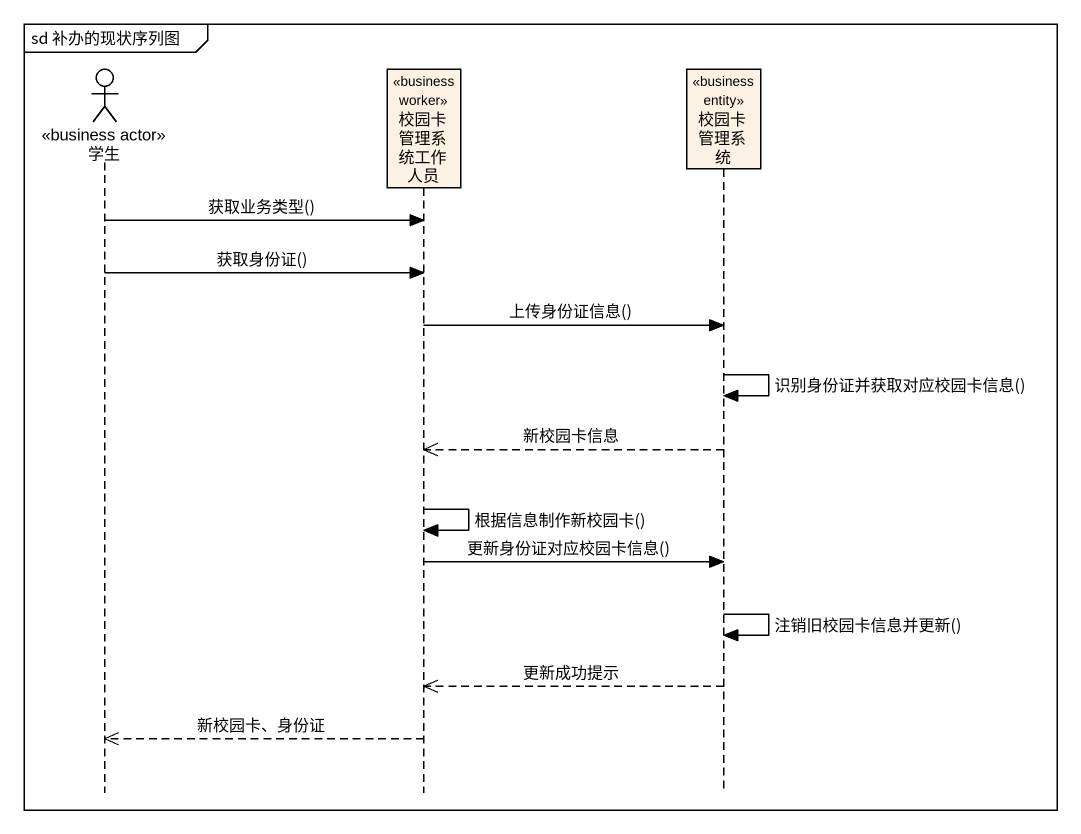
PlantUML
@startuml
mainframe sd 补办的现状序列图
hide footbox
actor 学生 <<business actor>>
participant 校园卡管理系统工作人员 <<business worker>>
participant 校园卡管理系统 <<business entity>>

学生 -> 校园卡管理系统工作人员 : 获取业务类型()
学生 -> 校园卡管理系统工作人员 : 获取身份证()
校园卡管理系统工作人员 -> 校园卡管理系统 : 上传身份证信息()
校园卡管理系统 -> 校园卡管理系统 : 识别身份证并获取对应校园卡信息()
校园卡管理系统 -->> 校园卡管理系统工作人员 : 新校园卡信息
校园卡管理系统工作人员 -> 校园卡管理系统工作人员 : 根据信息制作新校园卡()
校园卡管理系统工作人员 -> 校园卡管理系统 : 更新身份证对应校园卡信息()
校园卡管理系统 -> 校园卡管理系统 : 注销旧校园卡信息并更新()
校园卡管理系统 -->> 校园卡管理系统工作人员 : 更新成功提示
校园卡管理系统工作人员 -->> 学生 : 新校园卡、身份证
@enduml
